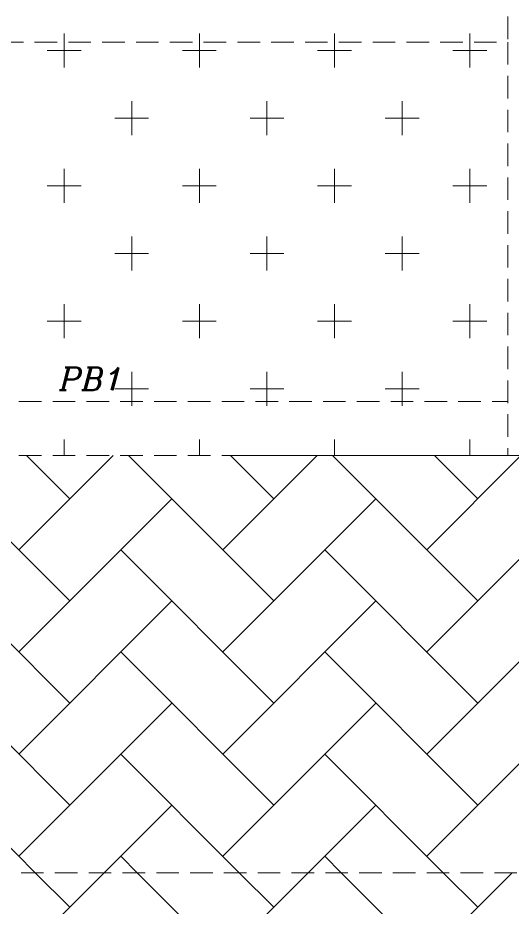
# Model space of a CAD drawing. Header units: millimetres. Extents: x 331487 to 517269, y 198509 to 399936.
# Drawn here: x 390872 to 393614, y 365346 to 370274 of the extents above; entities that cross this region are included whole.
import ezdxf

# ---------------------------------------------------------------- set-up
doc = ezdxf.new("R2010")
doc.units = ezdxf.units.MM
doc.header["$MEASUREMENT"] = 0
doc.linetypes.add('DASHED2', pattern=[0.375, 0.25, -0.125])
doc.layers.add('BEAM', color=1, linetype='Continuous', lineweight=5)
doc.styles.add('ITALICC', font='italicc', dxfattribs={"height": 0.3})

msp = doc.modelspace()

# ---------------------------------------------------------------- linework, layer by layer
at = {"layer": 'BEAM', "linetype": 'DASHED2', "ltscale": 500}
for p, q in [((393590.1, 372344), (393590.1, 370139.9)), ((387965.1, 370139.9), (393590.1, 370139.9)), ((393590.1, 370139.9), (393590.1, 367849)), ((388065.1, 368149), (393590.1, 368149)), ((388065.1, 367849), (392069.6, 367849)), ((395890.1, 365537.6), (387965.1, 365537.6))]:
    msp.add_line(p, q, dxfattribs=at)
at = {"layer": 'BEAM', "color": 253, "linetype": 'Continuous', "ltscale": 750}
for p, q in [((391128.6, 370139.9), (391128.6, 370187)), ((391878.6, 370139.9), (391878.6, 370187)), ((392628.6, 370139.9), (392628.6, 370187)), ((393378.6, 370139.9), (393378.6, 370187)), ((391128.6, 369999.5), (391128.6, 370139.9)), ((391878.6, 369999.5), (391878.6, 370139.9)), ((392628.6, 369999.5), (392628.6, 370139.9)), ((393378.6, 369999.5), (393378.6, 370139.9)), ((391034.8, 370093.2), (391222.3, 370093.2)), ((391784.8, 370093.2), (391972.3, 370093.2)), ((392534.8, 370093.2), (392722.3, 370093.2)), ((393284.8, 370093.2), (393472.3, 370093.2)), ((391503.6, 369624.5), (391503.6, 369812)), ((392253.6, 369624.5), (392253.6, 369812)), ((393003.6, 369624.5), (393003.6, 369812)), ((391409.8, 369718.2), (391597.3, 369718.2)), ((392159.8, 369718.2), (392347.3, 369718.2)), ((392909.8, 369718.2), (393097.3, 369718.2)), ((391128.6, 369249.5), (391128.6, 369437)), ((391878.6, 369249.5), (391878.6, 369437)), ((392628.6, 369249.5), (392628.6, 369437)), ((393378.6, 369249.5), (393378.6, 369437)), ((391034.8, 369343.2), (391222.3, 369343.2)), ((391784.8, 369343.2), (391972.3, 369343.2)), ((392534.8, 369343.2), (392722.3, 369343.2)), ((393284.8, 369343.2), (393472.3, 369343.2)), ((391503.6, 368874.5), (391503.6, 369062)), ((392253.6, 368874.5), (392253.6, 369062)), ((393003.6, 368874.5), (393003.6, 369062)), ((391409.8, 368968.2), (391597.3, 368968.2)), ((392159.8, 368968.2), (392347.3, 368968.2)), ((392909.8, 368968.2), (393097.3, 368968.2)), ((391128.6, 368499.5), (391128.6, 368687)), ((391878.6, 368499.5), (391878.6, 368687)), ((392628.6, 368499.5), (392628.6, 368687)), ((393378.6, 368499.5), (393378.6, 368687)), ((391034.8, 368593.2), (391222.3, 368593.2)), ((391784.8, 368593.2), (391972.3, 368593.2)), ((392534.8, 368593.2), (392722.3, 368593.2)), ((393284.8, 368593.2), (393472.3, 368593.2)), ((391503.6, 368149), (391503.6, 368312)), ((392253.6, 368149), (392253.6, 368312)), ((393003.6, 368149), (393003.6, 368312)), ((391409.8, 368218.2), (391597.3, 368218.2)), ((392159.8, 368218.2), (392347.3, 368218.2)), ((392909.8, 368218.2), (393097.3, 368218.2)), ((391503.6, 368124.5), (391503.6, 368149)), ((392253.6, 368124.5), (392253.6, 368149)), ((393003.6, 368124.5), (393003.6, 368149)), ((391128.6, 367849), (391128.6, 367937)), ((391878.6, 367849), (391878.6, 367937)), ((392628.6, 367849), (392628.6, 367937)), ((393378.6, 367849), (393378.6, 367937)), ((391159.9, 367043.3), (390354.2, 367849)), ((390877.1, 367326.1), (391400, 367849)), ((391159.9, 367609), (390919.9, 367849)), ((392291.3, 367043.3), (391485.5, 367849)), ((392008.5, 367326.1), (392531.4, 367849)), ((392291.3, 367609), (392051.2, 367849)), ((393422.7, 367043.3), (392616.9, 367849)), ((393139.8, 367326.1), (393662.7, 367849)), ((393422.7, 367609), (393182.6, 367849)), ((390877.1, 366760.4), (391725.6, 367609)), ((392008.5, 366760.4), (392857, 367609)), ((393139.8, 366760.4), (393988.4, 367609)), ((391159.9, 366477.6), (390311.4, 367326.1)), ((392291.3, 366477.6), (391442.8, 367326.1)), ((393422.7, 366477.6), (392574.1, 367326.1)), ((390877.1, 366194.7), (391725.6, 367043.3)), ((392008.5, 366194.7), (392857, 367043.3)), ((393139.8, 366194.7), (393988.4, 367043.3)), ((391159.9, 365911.9), (390311.4, 366760.4)), ((392291.3, 365911.9), (391442.8, 366760.4)), ((393422.7, 365911.9), (392574.1, 366760.4)), ((390877.1, 365629.1), (391725.6, 366477.6)), ((392008.5, 365629.1), (392857, 366477.6)), ((393139.8, 365629.1), (393988.4, 366477.6)), ((390968.5, 365537.6), (390311.4, 366194.7)), ((392099.9, 365537.6), (391442.8, 366194.7)), ((393231.3, 365537.6), (392574.1, 366194.7)), ((391351.3, 365537.6), (391725.6, 365911.9)), ((392482.7, 365537.6), (392857, 365911.9)), ((391534.2, 365537.6), (391442.8, 365629.1)), ((392665.6, 365537.6), (392574.1, 365629.1)), ((391159.9, 365346.2), (390968.5, 365537.6)), ((391051.3, 365237.6), (391351.3, 365537.6)), ((391834.2, 365237.6), (391534.2, 365537.6)), ((392291.3, 365346.2), (392099.9, 365537.6)), ((392182.7, 365237.6), (392482.7, 365537.6)), ((392965.6, 365237.6), (392665.6, 365537.6)), ((393422.7, 365346.2), (393231.3, 365537.6)), ((393314.1, 365237.6), (393614.1, 365537.6))]:
    msp.add_line(p, q, dxfattribs=at)
at = {"layer": 'BEAM', "ltscale": 250}
msp.add_line((392069.6, 367849), (395890.1, 367849), dxfattribs=at)

# ---------------------------------------------------------------- texts
at = {"color": 3, "linetype": 'Continuous', "style": 'ITALICC'}
msp.add_attdef('PB1', (391102.8, 368211.2), '', height=125, dxfattribs=at)

doc.saveas('drawing.dxf')
